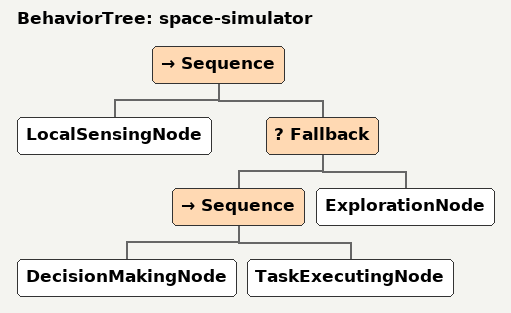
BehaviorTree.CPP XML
<?xml version="1.0" encoding="UTF-8"?>
<root BTCPP_format="4">
  <BehaviorTree ID="space-simulator">
    <Sequence>
      <LocalSensingNode/>
      <Fallback>
        <Sequence>
          <DecisionMakingNode/>
          <TaskExecutingNode/>
        </Sequence>
        <ExplorationNode/>
      </Fallback>
    </Sequence>
  </BehaviorTree>

</root>
